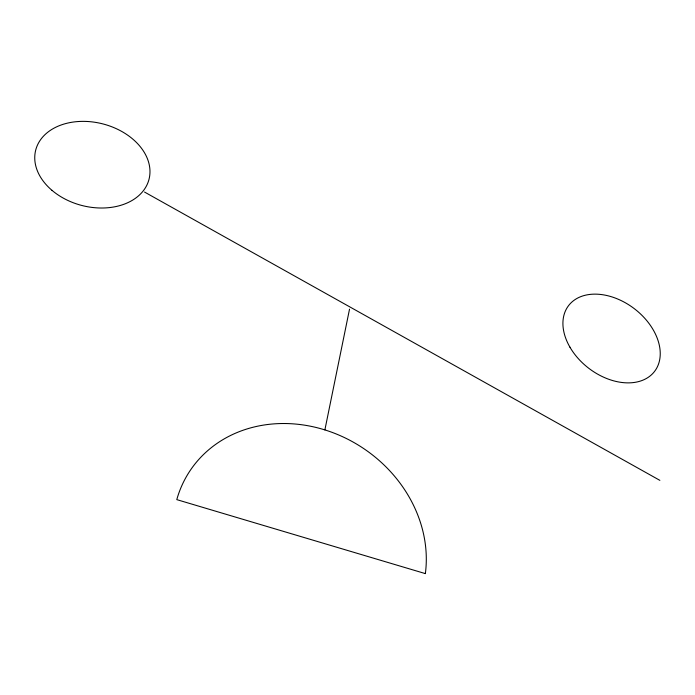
<?xml version="1.0" encoding="UTF-8"?>
<svg xmlns="http://www.w3.org/2000/svg" width="695" height="695" viewBox="0 0 695 695"><rect width="100%" height="100%" fill="white"/><g stroke="black" fill="none" stroke-linecap="round" stroke-linejoin="round"><path stroke-width="1.04" d="M324.878 429.91L349.524 309.153M144.525 192.046L659.868 480.358M425.366 573.61L176.782 499.627A131.755 114.97 34 0 1 323.088 429.362A131.755 114.97 34 0 1 425.357 573.61M569.952 347.196A54.132 37.504 37.4 0 0 654.238 371.825A54.132 37.504 37.4 0 0 610.549 296.478A54.132 37.504 37.4 0 0 569.952 347.196M51.96 190.317A58.51 42.117 14.5 0 0 148.139 182.133A58.51 42.117 14.5 0 0 76.98 121.625A58.51 42.117 14.5 0 0 51.96 190.317"/></g></svg>
